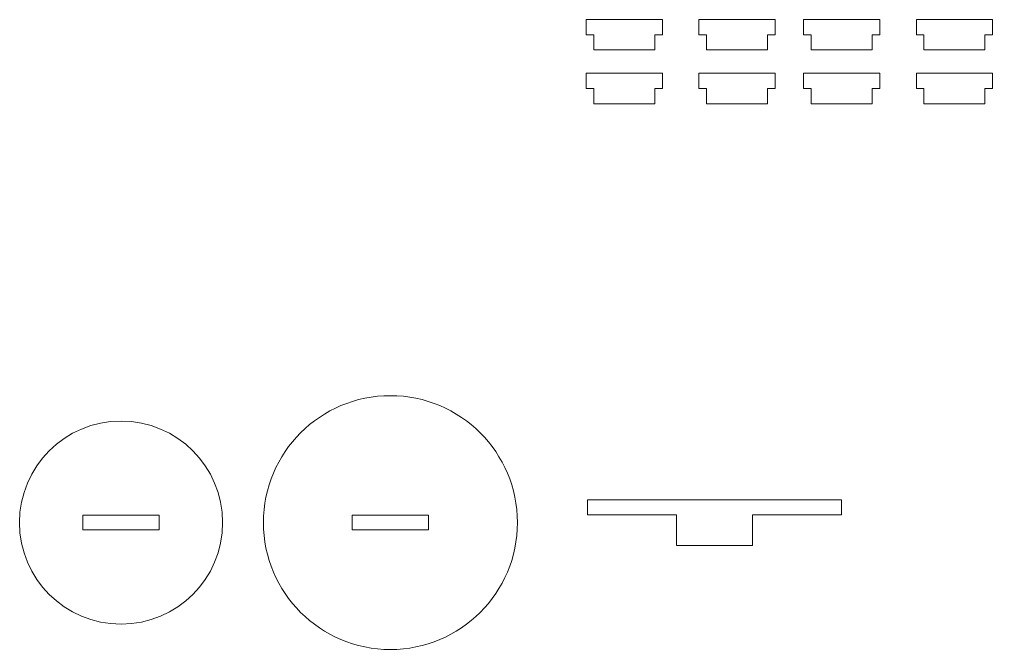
# Model space of a CAD drawing. Header units: centimetres. Extents: x -250 to 250, y -508 to 508.
# Drawn here: x 13.15 to 32.31, y 240.27 to 252.68 of the extents above; entities that cross this region are included whole.
import ezdxf

# ---------------------------------------------------------------- set-up
doc = ezdxf.new("R2010")
doc.units = ezdxf.units.CM
doc.header["$MEASUREMENT"] = 0
doc.layers.add('Capa 1', color=7, linetype='Continuous')

msp = doc.modelspace()

# ---------------------------------------------------------------- linework, layer by layer
at = {"layer": 'Capa 1', "color": 240, "lineweight": 9}
for points, knots in [([(25.65722, 252.37804), (25.65722, 252.37804), (25.65722, 252.07804), (25.65722, 252.07804), (25.65722, 252.07804), (24.45722, 252.07804), (24.45722, 252.07804), (24.45722, 252.07804), (24.45722, 252.37804), (24.45722, 252.37804), (24.45722, 252.37804), (24.30722, 252.37804), (24.30722, 252.37804), (24.30722, 252.37804), (24.30722, 252.67804), (24.30722, 252.67804), (24.30722, 252.67804), (25.80722, 252.67804), (25.80722, 252.67804), (25.80722, 252.67804), (25.80722, 252.37804), (25.80722, 252.37804), (25.80722, 252.37804), (25.65722, 252.37804), (25.65722, 252.37804)], [0, 0, 0, 0, 0.125, 0.125, 0.125, 0.25, 0.25, 0.25, 0.375, 0.375, 0.375, 0.5, 0.5, 0.5, 0.625, 0.625, 0.625, 0.75, 0.75, 0.75, 0.875, 0.875, 0.875, 1, 1, 1, 1]), ([(27.87755, 252.37804), (27.87755, 252.37804), (27.87755, 252.07804), (27.87755, 252.07804), (27.87755, 252.07804), (26.67755, 252.07804), (26.67755, 252.07804), (26.67755, 252.07804), (26.67755, 252.37804), (26.67755, 252.37804), (26.67755, 252.37804), (26.52755, 252.37804), (26.52755, 252.37804), (26.52755, 252.37804), (26.52755, 252.67804), (26.52755, 252.67804), (26.52755, 252.67804), (28.02755, 252.67804), (28.02755, 252.67804), (28.02755, 252.67804), (28.02755, 252.37804), (28.02755, 252.37804), (28.02755, 252.37804), (27.87755, 252.37804), (27.87755, 252.37804)], [0, 0, 0, 0, 0.125, 0.125, 0.125, 0.25, 0.25, 0.25, 0.375, 0.375, 0.375, 0.5, 0.5, 0.5, 0.625, 0.625, 0.625, 0.75, 0.75, 0.75, 0.875, 0.875, 0.875, 1, 1, 1, 1]), ([(29.93747, 252.37804), (29.93747, 252.37804), (29.93747, 252.07804), (29.93747, 252.07804), (29.93747, 252.07804), (28.73747, 252.07804), (28.73747, 252.07804), (28.73747, 252.07804), (28.73747, 252.37804), (28.73747, 252.37804), (28.73747, 252.37804), (28.58747, 252.37804), (28.58747, 252.37804), (28.58747, 252.37804), (28.58747, 252.67804), (28.58747, 252.67804), (28.58747, 252.67804), (30.08747, 252.67804), (30.08747, 252.67804), (30.08747, 252.67804), (30.08747, 252.37804), (30.08747, 252.37804), (30.08747, 252.37804), (29.93747, 252.37804), (29.93747, 252.37804)], [0, 0, 0, 0, 0.125, 0.125, 0.125, 0.25, 0.25, 0.25, 0.375, 0.375, 0.375, 0.5, 0.5, 0.5, 0.625, 0.625, 0.625, 0.75, 0.75, 0.75, 0.875, 0.875, 0.875, 1, 1, 1, 1]), ([(32.1578, 252.37804), (32.1578, 252.37804), (32.1578, 252.07804), (32.1578, 252.07804), (32.1578, 252.07804), (30.9578, 252.07804), (30.9578, 252.07804), (30.9578, 252.07804), (30.9578, 252.37804), (30.9578, 252.37804), (30.9578, 252.37804), (30.8078, 252.37804), (30.8078, 252.37804), (30.8078, 252.37804), (30.8078, 252.67804), (30.8078, 252.67804), (30.8078, 252.67804), (32.3078, 252.67804), (32.3078, 252.67804), (32.3078, 252.67804), (32.3078, 252.37804), (32.3078, 252.37804), (32.3078, 252.37804), (32.1578, 252.37804), (32.1578, 252.37804)], [0, 0, 0, 0, 0.125, 0.125, 0.125, 0.25, 0.25, 0.25, 0.375, 0.375, 0.375, 0.5, 0.5, 0.5, 0.625, 0.625, 0.625, 0.75, 0.75, 0.75, 0.875, 0.875, 0.875, 1, 1, 1, 1]), ([(25.65722, 251.31717), (25.65722, 251.31717), (25.65722, 251.01717), (25.65722, 251.01717), (25.65722, 251.01717), (24.45722, 251.01717), (24.45722, 251.01717), (24.45722, 251.01717), (24.45722, 251.31717), (24.45722, 251.31717), (24.45722, 251.31717), (24.30722, 251.31717), (24.30722, 251.31717), (24.30722, 251.31717), (24.30722, 251.61717), (24.30722, 251.61717), (24.30722, 251.61717), (25.80722, 251.61717), (25.80722, 251.61717), (25.80722, 251.61717), (25.80722, 251.31717), (25.80722, 251.31717), (25.80722, 251.31717), (25.65722, 251.31717), (25.65722, 251.31717)], [0, 0, 0, 0, 0.125, 0.125, 0.125, 0.25, 0.25, 0.25, 0.375, 0.375, 0.375, 0.5, 0.5, 0.5, 0.625, 0.625, 0.625, 0.75, 0.75, 0.75, 0.875, 0.875, 0.875, 1, 1, 1, 1]), ([(27.87755, 251.31717), (27.87755, 251.31717), (27.87755, 251.01717), (27.87755, 251.01717), (27.87755, 251.01717), (26.67755, 251.01717), (26.67755, 251.01717), (26.67755, 251.01717), (26.67755, 251.31717), (26.67755, 251.31717), (26.67755, 251.31717), (26.52755, 251.31717), (26.52755, 251.31717), (26.52755, 251.31717), (26.52755, 251.61717), (26.52755, 251.61717), (26.52755, 251.61717), (28.02755, 251.61717), (28.02755, 251.61717), (28.02755, 251.61717), (28.02755, 251.31717), (28.02755, 251.31717), (28.02755, 251.31717), (27.87755, 251.31717), (27.87755, 251.31717)], [0, 0, 0, 0, 0.125, 0.125, 0.125, 0.25, 0.25, 0.25, 0.375, 0.375, 0.375, 0.5, 0.5, 0.5, 0.625, 0.625, 0.625, 0.75, 0.75, 0.75, 0.875, 0.875, 0.875, 1, 1, 1, 1]), ([(29.93747, 251.31717), (29.93747, 251.31717), (29.93747, 251.01717), (29.93747, 251.01717), (29.93747, 251.01717), (28.73747, 251.01717), (28.73747, 251.01717), (28.73747, 251.01717), (28.73747, 251.31717), (28.73747, 251.31717), (28.73747, 251.31717), (28.58747, 251.31717), (28.58747, 251.31717), (28.58747, 251.31717), (28.58747, 251.61717), (28.58747, 251.61717), (28.58747, 251.61717), (30.08747, 251.61717), (30.08747, 251.61717), (30.08747, 251.61717), (30.08747, 251.31717), (30.08747, 251.31717), (30.08747, 251.31717), (29.93747, 251.31717), (29.93747, 251.31717)], [0, 0, 0, 0, 0.125, 0.125, 0.125, 0.25, 0.25, 0.25, 0.375, 0.375, 0.375, 0.5, 0.5, 0.5, 0.625, 0.625, 0.625, 0.75, 0.75, 0.75, 0.875, 0.875, 0.875, 1, 1, 1, 1]), ([(32.1578, 251.31717), (32.1578, 251.31717), (32.1578, 251.01717), (32.1578, 251.01717), (32.1578, 251.01717), (30.9578, 251.01717), (30.9578, 251.01717), (30.9578, 251.01717), (30.9578, 251.31717), (30.9578, 251.31717), (30.9578, 251.31717), (30.8078, 251.31717), (30.8078, 251.31717), (30.8078, 251.31717), (30.8078, 251.61717), (30.8078, 251.61717), (30.8078, 251.61717), (32.3078, 251.61717), (32.3078, 251.61717), (32.3078, 251.61717), (32.3078, 251.31717), (32.3078, 251.31717), (32.3078, 251.31717), (32.1578, 251.31717), (32.1578, 251.31717)], [0, 0, 0, 0, 0.125, 0.125, 0.125, 0.25, 0.25, 0.25, 0.375, 0.375, 0.375, 0.5, 0.5, 0.5, 0.625, 0.625, 0.625, 0.75, 0.75, 0.75, 0.875, 0.875, 0.875, 1, 1, 1, 1]), ([(20.45326, 245.26872), (21.83397, 245.26872), (22.95326, 244.14943), (22.95326, 242.76872), (22.95326, 241.38801), (21.83397, 240.26872), (20.45326, 240.26872), (19.07255, 240.26872), (17.95326, 241.38801), (17.95326, 242.76872), (17.95326, 244.14943), (19.07255, 245.26872), (20.45326, 245.26872)], [0, 0, 0, 0, 0.25, 0.25, 0.25, 0.5, 0.5, 0.5, 0.75, 0.75, 0.75, 1, 1, 1, 1]), ([(15.1506, 244.76872), (16.25517, 244.76872), (17.1506, 243.87329), (17.1506, 242.76872), (17.1506, 241.66415), (16.25517, 240.76872), (15.1506, 240.76872), (14.04603, 240.76872), (13.1506, 241.66415), (13.1506, 242.76872), (13.1506, 243.87329), (14.04603, 244.76872), (15.1506, 244.76872)], [0, 0, 0, 0, 0.25, 0.25, 0.25, 0.5, 0.5, 0.5, 0.75, 0.75, 0.75, 1, 1, 1, 1]), ([(24.33283, 243.21872), (24.33283, 243.21872), (29.33283, 243.21872), (29.33283, 243.21872), (29.33283, 243.21872), (29.33283, 242.91872), (29.33283, 242.91872), (29.33283, 242.91872), (27.58283, 242.91872), (27.58283, 242.91872), (27.58283, 242.91872), (27.58283, 242.31872), (27.58283, 242.31872), (27.58283, 242.31872), (26.08283, 242.31872), (26.08283, 242.31872), (26.08283, 242.31872), (26.08283, 242.91872), (26.08283, 242.91872), (26.08283, 242.91872), (24.33283, 242.91872), (24.33283, 242.91872), (24.33283, 242.91872), (24.33283, 243.21872), (24.33283, 243.21872)], [0, 0, 0, 0, 0.125, 0.125, 0.125, 0.25, 0.25, 0.25, 0.375, 0.375, 0.375, 0.5, 0.5, 0.5, 0.625, 0.625, 0.625, 0.75, 0.75, 0.75, 0.875, 0.875, 0.875, 1, 1, 1, 1]), ([(14.4006, 242.91372), (14.4006, 242.91372), (15.9006, 242.91372), (15.9006, 242.91372), (15.9006, 242.91372), (15.9006, 242.62372), (15.9006, 242.62372), (15.9006, 242.62372), (14.4006, 242.62372), (14.4006, 242.62372), (14.4006, 242.62372), (14.4006, 242.91372), (14.4006, 242.91372)], [0, 0, 0, 0, 0.25, 0.25, 0.25, 0.5, 0.5, 0.5, 0.75, 0.75, 0.75, 1, 1, 1, 1]), ([(19.70326, 242.91372), (19.70326, 242.91372), (21.20326, 242.91372), (21.20326, 242.91372), (21.20326, 242.91372), (21.20326, 242.62372), (21.20326, 242.62372), (21.20326, 242.62372), (19.70326, 242.62372), (19.70326, 242.62372), (19.70326, 242.62372), (19.70326, 242.91372), (19.70326, 242.91372)], [0, 0, 0, 0, 0.25, 0.25, 0.25, 0.5, 0.5, 0.5, 0.75, 0.75, 0.75, 1, 1, 1, 1])]:
    msp.add_open_spline(points, degree=3, knots=knots, dxfattribs=at)

doc.saveas('drawing.dxf')
